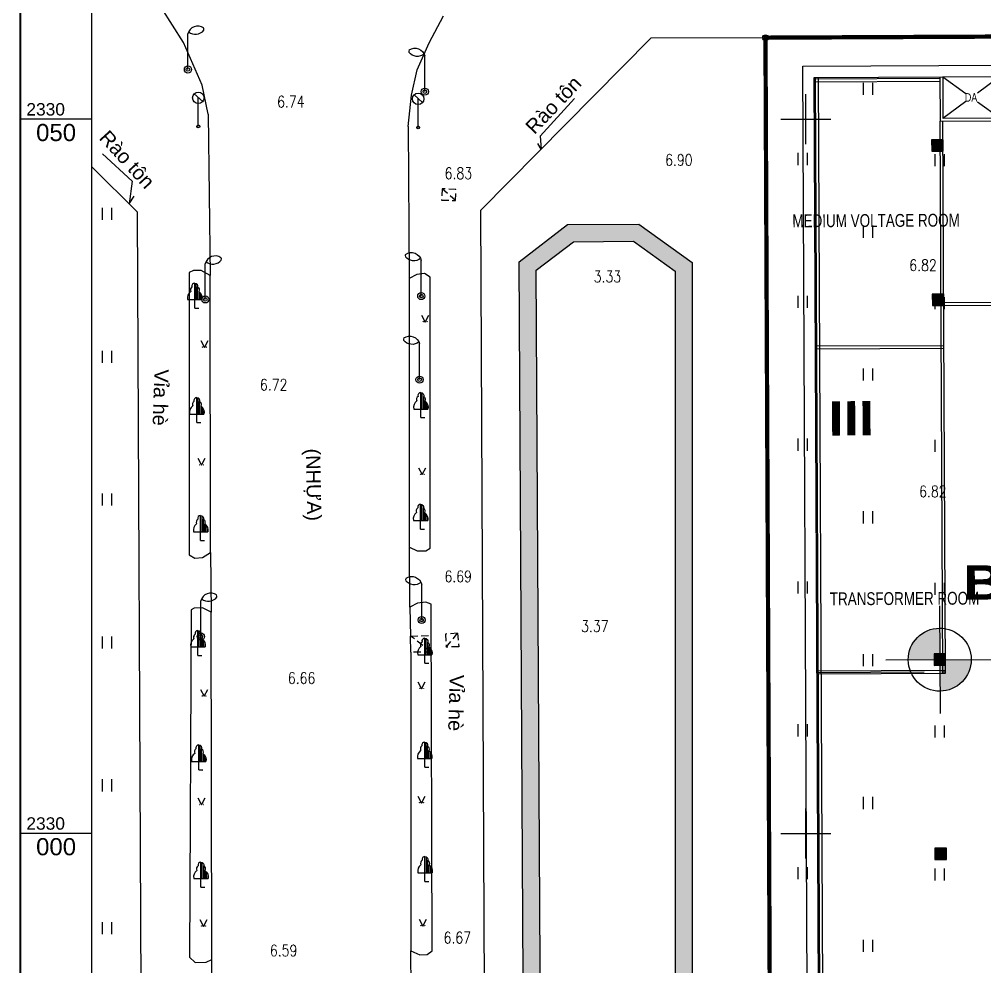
# Model space of a CAD drawing. Extents: x 582395 to 582722, y 2329868 to 2330119.
# Drawn here: x 582394.9 to 582462.5, y 2329990.7 to 2330057 of the extents above; entities that cross this region are included whole.
import ezdxf
from ezdxf.enums import TextEntityAlignment as Align

# ---------------------------------------------------------------- set-up
doc = ezdxf.new("R2010")
doc.units = 0
for name, pattern in [('ACAD_ISO05W100', [33, 24, -3, 0, -3, 0, -3]), ('CENTER2', [1.125, 0.75, -0.125, 0.125, -0.125]), ('DASHED', [3, 2, -1]), ('NETNHA500', [0.75, 0.5, -0.25])]:
    doc.linetypes.add(name, pattern=pattern)
for name, color, linetype in [('A-254', 254, 'Continuous'), ('A-CEN2', 8, 'CENTER2'), ('A-COL', 2, 'Continuous'), ('A-CON', 2, 'Continuous'), ('A-OPEN2', 9, 'DASHED'), ('A-SITE', 2, 'ACAD_ISO05W100'), ('A-TXT1', 3, 'Continuous'), ('A-WALB', 3, 'Continuous'), ('CHUGIAI', 7, 'Continuous'), ('dc1', 4, 'Continuous'), ('K1_n', 7, 'Continuous'), ('K1_T', 7, 'Continuous'), ('KYHIEU', 3, 'Continuous'), ('line moi', 7, 'Continuous'), ('nha', 3, 'Continuous'), ('RG', 11, 'Continuous'), ('stt', 1, 'Continuous'), ('TEXT1', 2, 'Continuous'), ('TEXT2', 1, 'Continuous'), ('새 블$0$_A-DIM', 7, 'Continuous'), ('새 블$0$boring point', 2, 'Continuous')]:
    doc.layers.add(name, color=color, linetype=linetype)
doc.styles.add('CHU', font='', dxfattribs={"height": 1.5})
doc.styles.add('CLD', font='', dxfattribs={"height": 1})
doc.styles.add('DC', font='romans.shx', dxfattribs={"width": 0.8, "height": 0.8})
doc.styles.add('Hrtext', font='', dxfattribs={"width": 0.8})
doc.styles.add('KHUNG', font='', dxfattribs={"height": 1.2})
doc.styles.add('새 블$0$arial black', font='')
doc.styles.get('CHU').set_extended_font_data('.VnArial')
doc.styles.get('CLD').set_extended_font_data('.VnArialH')
doc.styles.get('Hrtext').set_extended_font_data('Dotum')
doc.styles.get('KHUNG').set_extended_font_data('.VnArial')
doc.styles.get('새 블$0$arial black').set_extended_font_data('Arial Black')

# ---------------------------------------------------------------- blocks, each defined once
blk = doc.blocks.new('CAYLR')
at = {"layer": 'KYHIEU'}
for points in [[(0, 1.75, 0.497303), (-0.198201, 1.488681, 0.339551), (-0.284941, 1.163565, 0.289175), (-0.5, 0.602359)], [(0, 1.75, -0.497303), (0.198201, 1.488681, -0.339551), (0.284941, 1.163565, -0.289175), (0.5, 0.602359)]]:
    blk.add_lwpolyline(points, format="xyb", dxfattribs=at)
for points in [[(0, 0), (0, 1.75)], [(0.1, 0.602359), (0.1, 1.724173)], [(0.2, 0.602359), (0.2, 1.487287)], [(0.3, 0.602359), (0.3, 1.151908)], [(0.4, 0.602359), (0.4, 1.04811)], [(0.5, 0.602359), (0.5, 0.822811)], [(-0.5, 0.602359), (0.5, 0.602359)], [(0, 0), (0.280275, -0.001587)]]:
    blk.add_lwpolyline(points, dxfattribs=at)
blk = doc.blocks.new('DEN-T')
at = {"layer": 'KYHIEU'}
for points in [[(-0.048, 2.635, -0.420531), (-1.114, 2.755, -0.572241)], [(-1.097, 2.919, -0.523652), (0, 2.5, -0.549376)]]:
    blk.add_lwpolyline(points, format="xyb", dxfattribs=at)
blk.add_lwpolyline([(0, 0), (0, 2.5)], dxfattribs=at)
for radius in [0.25, 0.125]:
    blk.add_circle((0, 0), radius, dxfattribs=at)
blk.add_arc((-0.949, 2.821), 0.178, 146.5915, 201.91044, dxfattribs=at)
blk = doc.blocks.new('BB')
at = {"layer": 'CHUGIAI'}
for p, q in [((-0.288, 2.278), (0.314, 1.752)), ((0, 0), (0, 2))]:
    blk.add_line(p, q, dxfattribs=at)
for centre, radius in [((0, 2), 0.4), ((0, 0), 0.1)]:
    blk.add_circle(centre, radius, dxfattribs=at)
blk = doc.blocks.new('DEN-P')
at = {"layer": 'KYHIEU'}
for points in [[(1.097, 2.919, 0.523652), (0, 2.5, 0.549376)], [(0.048, 2.635, 0.420531), (1.114, 2.755, 0.572241)]]:
    blk.add_lwpolyline(points, format="xyb", dxfattribs=at)
blk.add_lwpolyline([(0, 0), (0, 2.5)], dxfattribs=at)
for radius in [0.25, 0.125]:
    blk.add_circle((0, 0), radius, dxfattribs=at)
blk.add_arc((0.949, 2.821), 0.178, 338.08956, 33.4085, dxfattribs=at)
blk = doc.blocks.new('DEN-P-flat-10')
at = {"layer": 'KYHIEU'}
for points in [[(1.097, 2.919, 0.523652), (0, 2.5, 0.549376)], [(0.048, 2.635, 0.420531), (1.114, 2.755, 0.572241)]]:
    blk.add_lwpolyline(points, format="xyb", dxfattribs=at)
blk.add_lwpolyline([(0, 0), (0, 2.5)], dxfattribs=at)
for radius in [0.25, 0.125]:
    blk.add_circle((0, 0), radius, dxfattribs=at)
blk.add_arc((0.949, 2.821), 0.178, 338.08956, 33.4085, dxfattribs=at)
blk = doc.blocks.new('DEN-P-flat-11')
at = {"layer": 'KYHIEU'}
for points in [[(1.097, 2.919, 0.523652), (0, 2.5, 0.549376)], [(0.048, 2.635, 0.420531), (1.114, 2.755, 0.572241)]]:
    blk.add_lwpolyline(points, format="xyb", dxfattribs=at)
blk.add_lwpolyline([(0, 0), (0, 2.5)], dxfattribs=at)
for radius in [0.25, 0.125]:
    blk.add_circle((0, 0), radius, dxfattribs=at)
blk.add_arc((0.949, 2.821), 0.178, 338.08956, 33.4085, dxfattribs=at)
blk = doc.blocks.new('DEN-P-flat-14')
at = {"layer": 'KYHIEU'}
for points in [[(1.097, 2.919, 0.523652), (0, 2.5, 0.549376)], [(0.048, 2.635, 0.420531), (1.114, 2.755, 0.572241)]]:
    blk.add_lwpolyline(points, format="xyb", dxfattribs=at)
blk.add_lwpolyline([(0, 0), (0, 2.5)], dxfattribs=at)
for radius in [0.25, 0.125]:
    blk.add_circle((0, 0), radius, dxfattribs=at)
blk.add_arc((0.949, 2.821), 0.178, 338.08956, 33.4085, dxfattribs=at)
blk = doc.blocks.new('BB-flat-6')
at = {"layer": 'CHUGIAI'}
for p, q in [((-0.288, 2.278), (0.314, 1.752)), ((0, 0), (0, 2))]:
    blk.add_line(p, q, dxfattribs=at)
for centre, radius in [((0, 2), 0.4), ((0, 0), 0.1)]:
    blk.add_circle(centre, radius, dxfattribs=at)
blk = doc.blocks.new('BB-flat-7')
at = {"layer": 'CHUGIAI'}
for p, q in [((-0.288, 2.278), (0.314, 1.752)), ((0, 0), (0, 2))]:
    blk.add_line(p, q, dxfattribs=at)
for centre, radius in [((0, 2), 0.4), ((0, 0), 0.1)]:
    blk.add_circle(centre, radius, dxfattribs=at)
blk = doc.blocks.new('DEN-T-flat-12')
at = {"layer": 'KYHIEU'}
for points in [[(-0.048, 2.635, -0.420531), (-1.114, 2.755, -0.572241)], [(-1.097, 2.919, -0.523652), (0, 2.5, -0.549376)]]:
    blk.add_lwpolyline(points, format="xyb", dxfattribs=at)
blk.add_lwpolyline([(0, 0), (0, 2.5)], dxfattribs=at)
for radius in [0.25, 0.125]:
    blk.add_circle((0, 0), radius, dxfattribs=at)
blk.add_arc((-0.949, 2.821), 0.178, 146.5915, 201.91044, dxfattribs=at)
blk = doc.blocks.new('DEN-T-flat-13')
at = {"layer": 'KYHIEU'}
for points in [[(-0.048, 2.635, -0.420531), (-1.114, 2.755, -0.572241)], [(-1.097, 2.919, -0.523652), (0, 2.5, -0.549376)]]:
    blk.add_lwpolyline(points, format="xyb", dxfattribs=at)
blk.add_lwpolyline([(0, 0), (0, 2.5)], dxfattribs=at)
for radius in [0.25, 0.125]:
    blk.add_circle((0, 0), radius, dxfattribs=at)
blk.add_arc((-0.949, 2.821), 0.178, 146.5915, 201.91044, dxfattribs=at)
blk = doc.blocks.new('DEN-T-flat-14')
at = {"layer": 'KYHIEU'}
for points in [[(-0.048, 2.635, -0.420531), (-1.114, 2.755, -0.572241)], [(-1.097, 2.919, -0.523652), (0, 2.5, -0.549376)]]:
    blk.add_lwpolyline(points, format="xyb", dxfattribs=at)
blk.add_lwpolyline([(0, 0), (0, 2.5)], dxfattribs=at)
for radius in [0.25, 0.125]:
    blk.add_circle((0, 0), radius, dxfattribs=at)
blk.add_arc((-0.949, 2.821), 0.178, 146.5915, 201.91044, dxfattribs=at)
blk = doc.blocks.new('DEN-T-flat-24')
at = {"layer": 'KYHIEU'}
for points in [[(-0.048, 2.635, -0.420531), (-1.114, 2.755, -0.572241)], [(-1.097, 2.919, -0.523652), (0, 2.5, -0.549376)]]:
    blk.add_lwpolyline(points, format="xyb", dxfattribs=at)
blk.add_lwpolyline([(0, 0), (0, 2.5)], dxfattribs=at)
for radius in [0.25, 0.125]:
    blk.add_circle((0, 0), radius, dxfattribs=at)
blk.add_arc((-0.949, 2.821), 0.178, 146.5915, 201.91044, dxfattribs=at)
blk = doc.blocks.new('CAYLR-flat-166')
at = {"layer": 'KYHIEU'}
for points in [[(0, 1.75, 0.497303), (-0.198, 1.489, 0.339551), (-0.285, 1.164, 0.289175), (-0.5, 0.602)], [(0, 1.75, -0.497303), (0.198, 1.489, -0.339551), (0.285, 1.164, -0.289175), (0.5, 0.602)]]:
    blk.add_lwpolyline(points, format="xyb", dxfattribs=at)
for points in [[(0, 0), (0, 1.75)], [(0.1, 0.602), (0.1, 1.724)], [(0.2, 0.602), (0.2, 1.487)], [(0.3, 0.602), (0.3, 1.152)], [(0.4, 0.602), (0.4, 1.048)], [(0.5, 0.602), (0.5, 0.823)], [(-0.5, 0.602), (0.5, 0.602)], [(0, 0), (0.28, -0.002)]]:
    blk.add_lwpolyline(points, dxfattribs=at)
blk = doc.blocks.new('CAYLR-flat-167')
at = {"layer": 'KYHIEU'}
for points in [[(0, 1.75, 0.497303), (-0.198, 1.489, 0.339551), (-0.285, 1.164, 0.289175), (-0.5, 0.602)], [(0, 1.75, -0.497303), (0.198, 1.489, -0.339551), (0.285, 1.164, -0.289175), (0.5, 0.602)]]:
    blk.add_lwpolyline(points, format="xyb", dxfattribs=at)
for points in [[(0, 0), (0, 1.75)], [(0.1, 0.602), (0.1, 1.724)], [(0.2, 0.602), (0.2, 1.487)], [(0.3, 0.602), (0.3, 1.152)], [(0.4, 0.602), (0.4, 1.048)], [(0.5, 0.602), (0.5, 0.823)], [(-0.5, 0.602), (0.5, 0.602)], [(0, 0), (0.28, -0.002)]]:
    blk.add_lwpolyline(points, dxfattribs=at)
blk = doc.blocks.new('CAYLR-flat-168')
at = {"layer": 'KYHIEU'}
for points in [[(0, 1.75, 0.497303), (-0.198, 1.489, 0.339551), (-0.285, 1.164, 0.289175), (-0.5, 0.602)], [(0, 1.75, -0.497303), (0.198, 1.489, -0.339551), (0.285, 1.164, -0.289175), (0.5, 0.602)]]:
    blk.add_lwpolyline(points, format="xyb", dxfattribs=at)
for points in [[(0, 0), (0, 1.75)], [(0.1, 0.602), (0.1, 1.724)], [(0.2, 0.602), (0.2, 1.487)], [(0.3, 0.602), (0.3, 1.152)], [(0.4, 0.602), (0.4, 1.048)], [(0.5, 0.602), (0.5, 0.823)], [(-0.5, 0.602), (0.5, 0.602)], [(0, 0), (0.28, -0.002)]]:
    blk.add_lwpolyline(points, dxfattribs=at)
blk = doc.blocks.new('CAYLR-flat-169')
at = {"layer": 'KYHIEU'}
for points in [[(0, 1.75, 0.497303), (-0.198, 1.489, 0.339551), (-0.285, 1.164, 0.289175), (-0.5, 0.602)], [(0, 1.75, -0.497303), (0.198, 1.489, -0.339551), (0.285, 1.164, -0.289175), (0.5, 0.602)]]:
    blk.add_lwpolyline(points, format="xyb", dxfattribs=at)
for points in [[(0, 0), (0, 1.75)], [(0.1, 0.602), (0.1, 1.724)], [(0.2, 0.602), (0.2, 1.487)], [(0.3, 0.602), (0.3, 1.152)], [(0.4, 0.602), (0.4, 1.048)], [(0.5, 0.602), (0.5, 0.823)], [(-0.5, 0.602), (0.5, 0.602)], [(0, 0), (0.28, -0.002)]]:
    blk.add_lwpolyline(points, dxfattribs=at)
blk = doc.blocks.new('CAYLR-flat-170')
at = {"layer": 'KYHIEU'}
for points in [[(0, 1.75, 0.497303), (-0.198, 1.489, 0.339551), (-0.285, 1.164, 0.289175), (-0.5, 0.602)], [(0, 1.75, -0.497303), (0.198, 1.489, -0.339551), (0.285, 1.164, -0.289175), (0.5, 0.602)]]:
    blk.add_lwpolyline(points, format="xyb", dxfattribs=at)
for points in [[(0, 0), (0, 1.75)], [(0.1, 0.602), (0.1, 1.724)], [(0.2, 0.602), (0.2, 1.487)], [(0.3, 0.602), (0.3, 1.152)], [(0.4, 0.602), (0.4, 1.048)], [(0.5, 0.602), (0.5, 0.823)], [(-0.5, 0.602), (0.5, 0.602)], [(0, 0), (0.28, -0.002)]]:
    blk.add_lwpolyline(points, dxfattribs=at)
blk = doc.blocks.new('CAYLR-flat-171')
at = {"layer": 'KYHIEU'}
for points in [[(0, 1.75, 0.497303), (-0.198, 1.489, 0.339551), (-0.285, 1.164, 0.289175), (-0.5, 0.602)], [(0, 1.75, -0.497303), (0.198, 1.489, -0.339551), (0.285, 1.164, -0.289175), (0.5, 0.602)]]:
    blk.add_lwpolyline(points, format="xyb", dxfattribs=at)
for points in [[(0, 0), (0, 1.75)], [(0.1, 0.602), (0.1, 1.724)], [(0.2, 0.602), (0.2, 1.487)], [(0.3, 0.602), (0.3, 1.152)], [(0.4, 0.602), (0.4, 1.048)], [(0.5, 0.602), (0.5, 0.823)], [(-0.5, 0.602), (0.5, 0.602)], [(0, 0), (0.28, -0.002)]]:
    blk.add_lwpolyline(points, dxfattribs=at)
blk = doc.blocks.new('CAYLR-flat-172')
at = {"layer": 'KYHIEU'}
for points in [[(0, 1.75, 0.497303), (-0.198, 1.489, 0.339551), (-0.285, 1.164, 0.289175), (-0.5, 0.602)], [(0, 1.75, -0.497303), (0.198, 1.489, -0.339551), (0.285, 1.164, -0.289175), (0.5, 0.602)]]:
    blk.add_lwpolyline(points, format="xyb", dxfattribs=at)
for points in [[(0, 0), (0, 1.75)], [(0.1, 0.602), (0.1, 1.724)], [(0.2, 0.602), (0.2, 1.487)], [(0.3, 0.602), (0.3, 1.152)], [(0.4, 0.602), (0.4, 1.048)], [(0.5, 0.602), (0.5, 0.823)], [(-0.5, 0.602), (0.5, 0.602)], [(0, 0), (0.28, -0.002)]]:
    blk.add_lwpolyline(points, dxfattribs=at)
blk = doc.blocks.new('CAYLR-flat-173')
at = {"layer": 'KYHIEU'}
for points in [[(0, 1.75, 0.497303), (-0.198, 1.489, 0.339551), (-0.285, 1.164, 0.289175), (-0.5, 0.602)], [(0, 1.75, -0.497303), (0.198, 1.489, -0.339551), (0.285, 1.164, -0.289175), (0.5, 0.602)]]:
    blk.add_lwpolyline(points, format="xyb", dxfattribs=at)
for points in [[(0, 0), (0, 1.75)], [(0.1, 0.602), (0.1, 1.724)], [(0.2, 0.602), (0.2, 1.487)], [(0.3, 0.602), (0.3, 1.152)], [(0.4, 0.602), (0.4, 1.048)], [(0.5, 0.602), (0.5, 0.823)], [(-0.5, 0.602), (0.5, 0.602)], [(0, 0), (0.28, -0.002)]]:
    blk.add_lwpolyline(points, dxfattribs=at)
blk = doc.blocks.new('CAYLR-flat-174')
at = {"layer": 'KYHIEU'}
for points in [[(0, 1.75, 0.497303), (-0.198, 1.489, 0.339551), (-0.285, 1.164, 0.289175), (-0.5, 0.602)], [(0, 1.75, -0.497303), (0.198, 1.489, -0.339551), (0.285, 1.164, -0.289175), (0.5, 0.602)]]:
    blk.add_lwpolyline(points, format="xyb", dxfattribs=at)
for points in [[(0, 0), (0, 1.75)], [(0.1, 0.602), (0.1, 1.724)], [(0.2, 0.602), (0.2, 1.487)], [(0.3, 0.602), (0.3, 1.152)], [(0.4, 0.602), (0.4, 1.048)], [(0.5, 0.602), (0.5, 0.823)], [(-0.5, 0.602), (0.5, 0.602)], [(0, 0), (0.28, -0.002)]]:
    blk.add_lwpolyline(points, dxfattribs=at)
blk = doc.blocks.new('CAYLR-flat-175')
at = {"layer": 'KYHIEU'}
for points in [[(0, 1.75, 0.497303), (-0.198, 1.489, 0.339551), (-0.285, 1.164, 0.289175), (-0.5, 0.602)], [(0, 1.75, -0.497303), (0.198, 1.489, -0.339551), (0.285, 1.164, -0.289175), (0.5, 0.602)]]:
    blk.add_lwpolyline(points, format="xyb", dxfattribs=at)
for points in [[(0, 0), (0, 1.75)], [(0.1, 0.602), (0.1, 1.724)], [(0.2, 0.602), (0.2, 1.487)], [(0.3, 0.602), (0.3, 1.152)], [(0.4, 0.602), (0.4, 1.048)], [(0.5, 0.602), (0.5, 0.823)], [(-0.5, 0.602), (0.5, 0.602)], [(0, 0), (0.28, -0.002)]]:
    blk.add_lwpolyline(points, dxfattribs=at)
blk = doc.blocks.new('CAYLR-flat-176')
at = {"layer": 'KYHIEU'}
for points in [[(0, 1.75, 0.497303), (-0.198, 1.489, 0.339551), (-0.285, 1.164, 0.289175), (-0.5, 0.602)], [(0, 1.75, -0.497303), (0.198, 1.489, -0.339551), (0.285, 1.164, -0.289175), (0.5, 0.602)]]:
    blk.add_lwpolyline(points, format="xyb", dxfattribs=at)
for points in [[(0, 0), (0, 1.75)], [(0.1, 0.602), (0.1, 1.724)], [(0.2, 0.602), (0.2, 1.487)], [(0.3, 0.602), (0.3, 1.152)], [(0.4, 0.602), (0.4, 1.048)], [(0.5, 0.602), (0.5, 0.823)], [(-0.5, 0.602), (0.5, 0.602)], [(0, 0), (0.28, -0.002)]]:
    blk.add_lwpolyline(points, dxfattribs=at)
blk = doc.blocks.new('A$C83a4473d')
at = {"layer": 'A-254'}
h = blk.add_hatch(color=256, dxfattribs=at)
h.dxf.hatch_style = 1
h.paths.add_polyline_path([(400, 400), (-400, 400), (-400, -400), (400, -400)])
at = {"layer": 'A-COL'}
blk.add_lwpolyline([(-400, -400), (400, -400), (400, 400), (-400, 400)], close=True, dxfattribs=at)
at = {"layer": 'Defpoints', "const_width": 0.373}
blk.add_lwpolyline([(400, 400), (-400, -400)], dxfattribs=at)
at = {"layer": 'Defpoints', "style": 'Hrtext', "width": 0.8}
for s, p in [('800x800', (-400, 22)), ('C17', (-400, -400)), ('전층', (-400, -200))]:
    blk.add_text(s, height=150, dxfattribs=at).set_placement(p)
blk = doc.blocks.new('A$Cb42f4481')
at = {"layer": 'A-254'}
h = blk.add_hatch(color=256, dxfattribs=at)
h.dxf.hatch_style = 1
h.paths.add_polyline_path([(400, 400), (-400, 400), (-400, -400), (400, -400)])
at = {"layer": 'A-COL'}
blk.add_lwpolyline([(-400, -400), (400, -400), (400, 400), (-400, 400)], close=True, dxfattribs=at)
at = {"layer": 'Defpoints', "const_width": 0.373}
blk.add_lwpolyline([(400, 400), (-400, -400)], dxfattribs=at)
at = {"layer": 'Defpoints', "style": 'Hrtext', "width": 0.8}
for s, p in [('800x800', (-400, 22)), ('C16', (-400, -400)), ('전층', (-400, -200))]:
    blk.add_text(s, height=150, dxfattribs=at).set_placement(p)
blk = doc.blocks.new('A$C4eba979e')
at = {"layer": 'A-254'}
h = blk.add_hatch(color=256, dxfattribs=at)
h.dxf.hatch_style = 1
h.paths.add_polyline_path([(400, 400), (-400, 400), (-400, -400), (400, -400)])
at = {"layer": 'A-COL'}
blk.add_lwpolyline([(-400, -400), (400, -400), (400, 400), (-400, 400)], close=True, dxfattribs=at)
at = {"layer": 'Defpoints', "const_width": 0.373}
blk.add_lwpolyline([(400, 400), (-400, -400)], dxfattribs=at)
at = {"layer": 'Defpoints', "style": 'Hrtext', "width": 0.8}
for s, p in [('800x800', (-400, 22)), ('C11', (-400, -400)), ('전층', (-400, -200))]:
    blk.add_text(s, height=150, dxfattribs=at).set_placement(p)
blk = doc.blocks.new('새 블$0$A$C76023817')
at = {"layer": '새 블$0$boring point'}
h = blk.add_hatch(color=3, dxfattribs=at)
edge = h.paths.add_edge_path()
edge.add_line((0, 0), (0, 1378))
edge.add_ellipse((0, 0), major_axis=(-120, 1373), ratio=1, start_angle=-5.0166, end_angle=84.9834)
edge.add_line((-1378, 0), (0, 0))
h = blk.add_hatch(color=3, dxfattribs=at)
edge = h.paths.add_edge_path()
edge.add_line((0, 0), (0, -1378))
edge.add_ellipse((0, 0), major_axis=(-120, 1373), ratio=1, start_angle=174.9834, end_angle=264.9834)
edge.add_line((1378, 0), (0, 0))
at = {"layer": '새 블$0$boring point', "color": 3}
for p, q in [((0, 2362), (0, -2362)), ((-2362, 0), (2362, 0))]:
    blk.add_line(p, q, dxfattribs=at)
blk.add_ellipse((0, 0), major_axis=(-2, 1378), ratio=1, start_param=4.710742435276957, end_param=10.99392774245654, dxfattribs=at)

msp = doc.modelspace()

# ---------------------------------------------------------------- hatches: boundary and pattern name
at = {"layer": 'KYHIEU'}
h = msp.add_hatch(dxfattribs=at)
h.set_pattern_fill('HONEY', color=256, scale=0.15)
h.paths.add_polyline_path([(582438.3, 2330042.66), (582433.31, 2330042.62), (582429.92, 2330040.02), (582430.352, 2329963.88), (582431.552, 2329963.937), (582431.123, 2330039.431), (582433.721, 2330041.423), (582437.918, 2330041.457), (582440.84, 2330039.355), (582440.84, 2329964.38), (582442.04, 2329964.437), (582442.04, 2330039.97)])
h = msp.add_hatch(color=3, dxfattribs=at)
h.paths.add_polyline_path([(582423.49, 2330035.832, 1), (582423.468, 2330035.832, 1)])
h.paths.add_polyline_path([(582423.231, 2330035.832, 1), (582423.209, 2330035.832, 1)])
h = msp.add_hatch(color=3, dxfattribs=at)
h.paths.add_polyline_path([(582408.023, 2330034.044, 1), (582408.001, 2330034.044, 1)])
h.paths.add_polyline_path([(582407.765, 2330034.044, 1), (582407.743, 2330034.044, 1)])
h = msp.add_hatch(color=3, dxfattribs=at)
h.paths.add_polyline_path([(582407.827, 2330025.804, 1), (582407.805, 2330025.804, 1)])
h.paths.add_polyline_path([(582407.568, 2330025.804, 1), (582407.546, 2330025.804, 1)])
h = msp.add_hatch(color=3, dxfattribs=at)
h.paths.add_polyline_path([(582423.275, 2330025.15, 1), (582423.253, 2330025.15, 1)])
h.paths.add_polyline_path([(582423.017, 2330025.15, 1), (582422.995, 2330025.15, 1)])
h = msp.add_hatch(color=3, dxfattribs=at)
h.paths.add_polyline_path([(582423.237, 2330010.157, 1), (582423.215, 2330010.157, 1)])
h.paths.add_polyline_path([(582422.978, 2330010.157, 1), (582422.956, 2330010.157, 1)])
h = msp.add_hatch(color=3, dxfattribs=at)
h.paths.add_polyline_path([(582408.002, 2330009.631, 1), (582407.98, 2330009.631, 1)])
h.paths.add_polyline_path([(582407.743, 2330009.631, 1), (582407.721, 2330009.631, 1)])
h = msp.add_hatch(color=3, dxfattribs=at)
h.paths.add_polyline_path([(582407.826, 2330002.025, 1), (582407.804, 2330002.025, 1)])
h.paths.add_polyline_path([(582407.567, 2330002.025, 1), (582407.545, 2330002.025, 1)])
h = msp.add_hatch(color=3, dxfattribs=at)
h.paths.add_polyline_path([(582423.229, 2330002.155, 1), (582423.207, 2330002.155, 1)])
h.paths.add_polyline_path([(582422.97, 2330002.155, 1), (582422.948, 2330002.155, 1)])
h = msp.add_hatch(color=3, dxfattribs=at)
h.paths.add_polyline_path([(582407.956, 2329993.519, 1), (582407.934, 2329993.519, 1)])
h.paths.add_polyline_path([(582407.697, 2329993.519, 1), (582407.675, 2329993.519, 1)])
h = msp.add_hatch(color=3, dxfattribs=at)
h.paths.add_polyline_path([(582423.327, 2329993.547, 1), (582423.305, 2329993.547, 1)])
h.paths.add_polyline_path([(582423.068, 2329993.547, 1), (582423.046, 2329993.547, 1)])

# ---------------------------------------------------------------- linework, layer by layer
for p, q in [((582433.81, 2330051.456), (582431.404, 2330048.814)), ((582431.404, 2330048.814), (582431.471, 2330047.914)), ((582431.471, 2330047.914), (582431.224, 2330048.307)), ((582400.753, 2330047.573), (582402.834, 2330045.658)), ((582402.834, 2330045.658), (582402.628, 2330044.077)), ((582402.628, 2330044.077), (582402.97, 2330044.604))]:
    msp.add_line(p, q)
msp.add_lwpolyline([(582395, 2329884.348), (582721.456, 2329884.348), (582721.456, 2330118.528), (582395, 2330118.528)], close=True)
at = {"layer": 'A-CEN2', "color": 8, "ltscale": 10}
msp.add_line((582450.777, 2330011.276), (582459.777, 2330011.318), dxfattribs=at)
at = {"layer": 'A-CON', "color": 8, "ltscale": 10}
for p, q in [((582449.779, 2330053.722), (582639.202, 2330054.603)), ((582450.217, 2329959.523), (582449.779, 2330053.722)), ((582450.583, 2330052.926), (582638.874, 2330053.802)), ((582451.014, 2329960.327), (582450.583, 2330052.926))]:
    msp.add_line(p, q, dxfattribs=at)
for points in [[(582459.383, 2330052.967), (582459.397, 2330049.867), (582475.897, 2330049.944)], [(582459.583, 2330052.968), (582459.596, 2330050.068), (582475.896, 2330050.144)]]:
    msp.add_lwpolyline(points, dxfattribs=at)
at = {"layer": 'A-OPEN2', "color": 8}
for p, q in [((582459.583, 2330052.968), (582463.571, 2330050.086)), ((582459.596, 2330050.068), (582463.558, 2330052.986))]:
    msp.add_line(p, q, dxfattribs=at)
at = {"layer": 'A-SITE', "const_width": 0.3}
msp.add_lwpolyline([(582670.15, 2330026.75), (582640.01, 2330056.61), (582447.17, 2330055.71), (582447.61, 2329957.39), (582670.47, 2329958.45)], close=True, dxfattribs=at)
at = {"layer": 'A-WALB', "color": 8, "ltscale": 10}
for p, q in [((582450.583, 2330052.826), (582459.383, 2330052.867)), ((582451.072, 2329969.227), (582450.683, 2330052.926)), ((582451.272, 2329969.228), (582450.883, 2330052.927)), ((582450.584, 2330052.626), (582459.384, 2330052.667)), ((582459.577, 2330011.217), (582459.397, 2330049.867)), ((582459.777, 2330011.218), (582459.597, 2330049.868)), ((582459.656, 2330037.168), (582475.956, 2330037.244)), ((582459.657, 2330036.968), (582475.957, 2330037.044)), ((582450.67, 2330034.126), (582459.67, 2330034.168)), ((582450.671, 2330033.926), (582459.671, 2330033.968)), ((582450.776, 2330011.376), (582459.776, 2330011.418)), ((582450.777, 2330011.176), (582459.777, 2330011.218))]:
    msp.add_line(p, q, dxfattribs=at)
at = {"layer": 'K1_n'}
for p, q in [((582400, 2330050), (582395, 2330050)), ((582400, 2330000), (582395, 2330000))]:
    msp.add_line(p, q, dxfattribs=at)
at = {"layer": 'K1_n', "const_width": 0.15}
msp.add_lwpolyline([(582395, 2329884.348), (582395, 2330118.528)], dxfattribs=at)
at = {"layer": 'K1_T'}
for p, q in [((582450, 2330048.25), (582450, 2330051.75)), ((582448.25, 2330050), (582451.75, 2330050)), ((582450, 2329998.25), (582450, 2330001.75)), ((582448.25, 2330000), (582451.75, 2330000))]:
    msp.add_line(p, q, dxfattribs=at)
msp.add_lwpolyline([(582400, 2329884.348), (582400, 2330118.528)], dxfattribs=at)
msp.add_lwpolyline([(582400, 2329884.348), (582400, 2330118.528)], dxfattribs=at)
at = {"layer": 'KYHIEU'}
for p, q in [((582454.022, 2330052.553), (582454.022, 2330051.708)), ((582454.672, 2330052.553), (582454.672, 2330051.708)), ((582449.447, 2330047.638), (582449.447, 2330046.793)), ((582450.097, 2330047.638), (582450.097, 2330046.793)), ((582459.022, 2330047.553), (582459.022, 2330046.708)), ((582459.672, 2330047.553), (582459.672, 2330046.708)), ((582400.732, 2330043.791), (582400.732, 2330042.946)), ((582401.382, 2330043.791), (582401.382, 2330042.946)), ((582454.022, 2330042.553), (582454.022, 2330041.708)), ((582454.672, 2330042.553), (582454.672, 2330041.708)), ((582449.447, 2330037.638), (582449.447, 2330036.793)), ((582450.097, 2330037.638), (582450.097, 2330036.793)), ((582459.022, 2330037.553), (582459.022, 2330036.708)), ((582459.672, 2330037.553), (582459.672, 2330036.708)), ((582400.732, 2330033.791), (582400.732, 2330032.946)), ((582401.382, 2330033.791), (582401.382, 2330032.946)), ((582454.022, 2330032.553), (582454.022, 2330031.708)), ((582454.672, 2330032.553), (582454.672, 2330031.708)), ((582449.447, 2330027.638), (582449.447, 2330026.793)), ((582450.097, 2330027.638), (582450.097, 2330026.793)), ((582459.022, 2330027.553), (582459.022, 2330026.708)), ((582459.672, 2330027.553), (582459.672, 2330026.708)), ((582400.732, 2330023.791), (582400.732, 2330022.946)), ((582401.382, 2330023.791), (582401.382, 2330022.946)), ((582454.022, 2330022.553), (582454.022, 2330021.708)), ((582454.672, 2330022.553), (582454.672, 2330021.708)), ((582449.447, 2330017.638), (582449.447, 2330016.793)), ((582450.097, 2330017.638), (582450.097, 2330016.793)), ((582459.022, 2330017.553), (582459.022, 2330016.708)), ((582459.672, 2330017.553), (582459.672, 2330016.708)), ((582400.732, 2330013.791), (582400.732, 2330012.946)), ((582401.382, 2330013.791), (582401.382, 2330012.946)), ((582454.022, 2330012.553), (582454.022, 2330011.708)), ((582454.672, 2330012.553), (582454.672, 2330011.708)), ((582449.447, 2330007.638), (582449.447, 2330006.793)), ((582450.097, 2330007.638), (582450.097, 2330006.793)), ((582459.022, 2330007.553), (582459.022, 2330006.708)), ((582459.672, 2330007.553), (582459.672, 2330006.708)), ((582400.732, 2330003.791), (582400.732, 2330002.946)), ((582401.382, 2330003.791), (582401.382, 2330002.946)), ((582454.022, 2330002.553), (582454.022, 2330001.708)), ((582454.672, 2330002.553), (582454.672, 2330001.708)), ((582449.447, 2329997.638), (582449.447, 2329996.793)), ((582450.097, 2329997.638), (582450.097, 2329996.793)), ((582459.022, 2329997.553), (582459.022, 2329996.708)), ((582459.672, 2329997.553), (582459.672, 2329996.708)), ((582400.732, 2329993.791), (582400.732, 2329992.946)), ((582401.382, 2329993.791), (582401.382, 2329992.946)), ((582454.022, 2329992.553), (582454.022, 2329991.708)), ((582454.672, 2329992.553), (582454.672, 2329991.708))]:
    msp.add_line(p, q, dxfattribs=at)
at = {"layer": 'KYHIEU', "color": 3}
for p, q in [((582423.092, 2330036.287), (582423.35, 2330035.801)), ((582423.35, 2330035.801), (582423.607, 2330036.287)), ((582407.625, 2330034.5), (582407.883, 2330034.014)), ((582407.883, 2330034.014), (582408.14, 2330034.5)), ((582407.429, 2330026.26), (582407.687, 2330025.774)), ((582407.687, 2330025.774), (582407.944, 2330026.26)), ((582422.877, 2330025.606), (582423.135, 2330025.12)), ((582423.135, 2330025.12), (582423.393, 2330025.606)), ((582422.839, 2330010.613), (582423.097, 2330010.127)), ((582423.097, 2330010.127), (582423.354, 2330010.613)), ((582407.604, 2330010.087), (582407.862, 2330009.601)), ((582407.862, 2330009.601), (582408.119, 2330010.087)), ((582407.428, 2330002.481), (582407.686, 2330001.995)), ((582407.686, 2330001.995), (582407.943, 2330002.481)), ((582422.831, 2330002.61), (582423.088, 2330002.125)), ((582423.088, 2330002.125), (582423.346, 2330002.61)), ((582407.558, 2329993.975), (582407.815, 2329993.489)), ((582407.815, 2329993.489), (582408.073, 2329993.975)), ((582422.929, 2329994.003), (582423.186, 2329993.517)), ((582423.186, 2329993.517), (582423.444, 2329994.003))]:
    msp.add_line(p, q, dxfattribs=at)
for centre in [(582423.22, 2330035.832), (582423.479, 2330035.832), (582407.754, 2330034.044), (582408.012, 2330034.044), (582407.557, 2330025.804), (582407.816, 2330025.804), (582423.006, 2330025.15), (582423.264, 2330025.15), (582422.967, 2330010.157), (582423.226, 2330010.157), (582407.732, 2330009.631), (582407.991, 2330009.631), (582407.556, 2330002.025), (582407.815, 2330002.025), (582422.959, 2330002.155), (582423.218, 2330002.155), (582407.686, 2329993.519), (582407.945, 2329993.519), (582423.057, 2329993.547), (582423.316, 2329993.547)]:
    msp.add_circle(centre, 0.011, dxfattribs=at)
at = {"layer": 'line moi'}
for p, q in [((582406.41, 2330055.38), (582404.88, 2330057.81)), ((582423.63, 2330055.35), (582424.63, 2330057.23)), ((582439.15, 2330055.67), (582427.21, 2330043.61)), ((582447.17, 2330055.71), (582439.15, 2330055.67)), ((582407.74, 2330052.39), (582406.41, 2330055.38)), ((582422.79, 2330053.45), (582423.63, 2330055.35)), ((582422.38, 2330051.68), (582422.79, 2330053.45)), ((582408.16, 2330050.36), (582407.74, 2330052.39)), ((582422.15, 2330049.48), (582422.38, 2330051.68)), ((582408.16, 2330050.36), (582408.29, 2330039.07)), ((582422.15, 2330049.48), (582422.23, 2330038.86)), ((582403.21, 2330043.5), (582400, 2330046.678)), ((582403.5, 2329982.19), (582403.21, 2330043.5)), ((582427.21, 2330043.61), (582427.915, 2329893.719)), ((582407.13, 2330039.4), (582406.81, 2330039.26)), ((582406.81, 2330039.26), (582406.81, 2330019.5)), ((582407.67, 2330039.41), (582407.13, 2330039.4)), ((582408.29, 2330039.07), (582407.67, 2330039.41)), ((582423.3, 2330039.21), (582422.77, 2330039.12)), ((582423.69, 2330038.95), (582423.3, 2330039.21)), ((582408.31, 2330019.66), (582408.29, 2330039.07)), ((582422.77, 2330039.12), (582422.23, 2330038.86)), ((582422.23, 2330038.86), (582422.23, 2330020.03)), ((582423.69, 2330019.98), (582423.69, 2330038.95)), ((582407.75, 2330019.31), (582408.31, 2330019.66)), ((582408.31, 2330019.66), (582408.37, 2330015.5)), ((582422.28, 2330015.85), (582422.24, 2330020.03)), ((582422.24, 2330020.03), (582422.78, 2330019.78)), ((582422.78, 2330019.78), (582423.4, 2330019.78)), ((582423.4, 2330019.78), (582423.69, 2330019.98)), ((582406.81, 2330019.5), (582407.21, 2330019.26)), ((582407.21, 2330019.26), (582407.75, 2330019.31)), ((582406.96, 2330015.65), (582406.84, 2329991.34)), ((582407.16, 2330015.76), (582406.96, 2330015.65)), ((582407.75, 2330015.8), (582407.16, 2330015.76)), ((582408.37, 2330015.5), (582407.75, 2330015.8)), ((582422.81, 2330016.12), (582422.28, 2330015.85)), ((582422.28, 2330015.85), (582422.32, 2330013.82)), ((582423.39, 2330016.18), (582422.81, 2330016.12)), ((582423.77, 2330016.04), (582423.39, 2330016.18)), ((582423.84, 2329991.77), (582423.77, 2330016.04)), ((582408.4, 2329991.18), (582408.37, 2330015.5)), ((582422.334, 2330012.7), (582422.32, 2330013.82)), ((582422.334, 2330012.7), (582422.34, 2329991.79)), ((582406.84, 2329991.34), (582407.24, 2329990.97)), ((582422.48, 2329977.92), (582422.34, 2329991.79)), ((582422.34, 2329991.79), (582422.96, 2329991.5)), ((582422.96, 2329991.5), (582423.48, 2329991.53)), ((582423.48, 2329991.53), (582423.84, 2329991.77)), ((582407.24, 2329990.97), (582408, 2329990.99)), ((582408, 2329990.99), (582408.4, 2329991.18)), ((582408.52, 2329982.85), (582408.4, 2329991.18))]:
    msp.add_line(p, q, dxfattribs=at)
at = {"layer": 'line moi', "color": 2}
for points in [[(582430.75, 2329893.728), (582429.92, 2330040.02), (582433.31, 2330042.62), (582438.3, 2330042.66), (582442.04, 2330039.97), (582442.04, 2329893.766)], [(582431.95, 2329893.735), (582431.123, 2330039.431), (582433.721, 2330041.423), (582437.918, 2330041.457), (582440.84, 2330039.355), (582440.84, 2329893.766)]]:
    msp.add_lwpolyline(points, dxfattribs=at)
at = {"layer": 'nha', "linetype": 'NETNHA500'}
for p, q in [((582424.54, 2330045.13), (582424.489, 2330044.342)), ((582425.49, 2330045.09), (582424.54, 2330045.13)), ((582425.46, 2330044.31), (582424.54, 2330045.13)), ((582425.46, 2330044.31), (582425.49, 2330045.09)), ((582424.489, 2330044.342), (582425.46, 2330044.31)), ((582422.32, 2330013.82), (582423.76, 2330013.86)), ((582423.78, 2330012.7), (582422.32, 2330013.82)), ((582425.61, 2330014.02), (582424.77, 2330013.96)), ((582424.77, 2330013.96), (582424.822, 2330013.049)), ((582424.822, 2330013.049), (582425.61, 2330014.02)), ((582425.61, 2330014.02), (582425.69, 2330013.058)), ((582425.69, 2330013.058), (582424.822, 2330013.049)), ((582423.78, 2330012.7), (582422.334, 2330012.7))]:
    msp.add_line(p, q, dxfattribs=at)
at = {"layer": 'RG'}
for p in [(582640.01, 2330056.61), (582447.61, 2329957.39)]:
    msp.add_line(p, (582447.17, 2330055.71), dxfattribs=at)
at = {"layer": 'RG', "color": 11}
msp.add_lwpolyline([(582670.15, 2330026.75), (582640.01, 2330056.61), (582447.17, 2330055.71), (582447.61, 2329957.39), (582670.47, 2329958.45)], close=True, dxfattribs=at)
at = {"layer": 'stt'}
msp.add_circle((582447.17, 2330055.71), 0.2, dxfattribs=at)

# ---------------------------------------------------------------- block references
at = {"layer": 'A-CON', "color": 8, "xscale": 0.001, "yscale": 0.001, "zscale": 0.001, "rotation": 0.2665116774998639}
for name, p in [('A$C4eba979e', (582459.205, 2330048.166)), ('A$C4eba979e', (582459.255, 2330037.366)), ('A$C83a4473d', (582459.373, 2330012.166)), ('A$Cb42f4481', (582459.436, 2329998.566))]:
    msp.add_blockref(name, p, dxfattribs=at)
at = {"layer": 'KYHIEU', "color": 0}
for name, p in [('DEN-P', (582406.73, 2330053.48)), ('DEN-T', (582423.32, 2330051.93)), ('DEN-T', (582423.07, 2330037.62)), ('DEN-P', (582407.95, 2330037.386)), ('DEN-T', (582422.95, 2330031.77)), ('DEN-T', (582423.1, 2330014.94)), ('DEN-P', (582407.64, 2330013.78))]:
    msp.add_blockref(name, p, dxfattribs=at)
at = {"layer": 'KYHIEU'}
for name, p in [('BB', (582407.46, 2330049.5)), ('BB', (582422.85, 2330049.43)), ('CAYLR', (582407.21, 2330036.78)), ('CAYLR', (582407.35, 2330028.76)), ('CAYLR', (582423.04, 2330029.11)), ('CAYLR', (582423.02, 2330021.3)), ('CAYLR', (582407.62, 2330020.51)), ('CAYLR', (582407.43, 2330012.452)), ('CAYLR', (582423.32, 2330011.912)), ('CAYLR', (582407.49, 2330004.442)), ('CAYLR', (582423.31, 2330004.642)), ('CAYLR', (582407.64, 2329996.242)), ('CAYLR', (582423.33, 2329996.642))]:
    msp.add_blockref(name, p, dxfattribs=at)
at = {"layer": 'line moi'}
for name, p in [('DEN-P-flat-14', (582406.73, 2330053.48)), ('DEN-T-flat-24', (582423.32, 2330051.93)), ('BB-flat-7', (582407.46, 2330049.5)), ('BB-flat-6', (582422.85, 2330049.43)), ('DEN-T-flat-14', (582423.07, 2330037.62)), ('DEN-P-flat-11', (582407.95, 2330037.386)), ('CAYLR-flat-176', (582407.21, 2330036.78)), ('DEN-T-flat-13', (582422.95, 2330031.77)), ('CAYLR-flat-175', (582407.35, 2330028.76)), ('CAYLR-flat-173', (582423.04, 2330029.11)), ('CAYLR-flat-172', (582423.02, 2330021.3)), ('CAYLR-flat-174', (582407.62, 2330020.51)), ('DEN-T-flat-12', (582423.1, 2330014.94)), ('DEN-P-flat-10', (582407.64, 2330013.78)), ('CAYLR-flat-166', (582407.43, 2330012.452)), ('CAYLR-flat-171', (582423.32, 2330011.912)), ('CAYLR-flat-167', (582407.49, 2330004.442)), ('CAYLR-flat-170', (582423.31, 2330004.642)), ('CAYLR-flat-168', (582407.64, 2329996.242)), ('CAYLR-flat-169', (582423.33, 2329996.642))]:
    msp.add_blockref(name, p, dxfattribs=at)
at = {"layer": '새 블$0$boring point', "color": 3, "xscale": 0.001599999995588582, "yscale": 0.001599999995588582, "zscale": 0.001599999995588582, "rotation": 0.2665113246747969}
msp.add_blockref('새 블$0$A$C76023817', (582459.373, 2330012.164), dxfattribs=at)

# ---------------------------------------------------------------- texts
at = {"layer": 'A-TXT1', "color": 8, "style": 'Hrtext', "width": 0.8}
for s, height, p in [('DA', 0.6, (582461.565, 2330051.527)), ('MEDIUM VOLTAGE ROOM', 0.9, (582454.915, 2330042.909)), ('TRANSFORMER ROOM', 0.9, (582456.908, 2330016.446))]:
    msp.add_text(s, height=height, rotation=0.26651, dxfattribs=at).set_placement(p, align=Align.MIDDLE_CENTER)
at = {"layer": 'dc1', "style": 'DC', "width": 0.8}
for s, p in [('6.74', (582412.974, 2330050.829)), ('6.82', (582457.242, 2330039.382)), ('3.33', (582435.143, 2330038.583)), ('6.72', (582411.776, 2330031.007)), ('6.82', (582457.928, 2330023.54)), ('3.37', (582434.26, 2330014.108)), ('6.66', (582413.73, 2330010.471))]:
    msp.add_text(s, height=0.8001, dxfattribs=at).set_placement(p)
for s, p in [('6.90', (582440.144, 2330047.55)), ('6.83', (582424.707, 2330046.613)), ('6.69', (582424.695, 2330018.389)), ('6.67', (582424.634, 2329993.102)), ('6.59', (582412.47, 2329992.2))]:
    msp.add_text(s, height=0.8001, dxfattribs=at).set_placement(p, align=Align.TOP_LEFT)
at = {"layer": 'K1_n', "style": 'KHUNG'}
for p in [(582396.77, 2330050), (582396.77, 2330000)]:
    msp.add_text('2330', height=0.87, dxfattribs=at).set_placement(p, align=Align.BOTTOM_CENTER)
for s, p in [('050', (582397.5, 2330049.67)), ('000', (582397.5, 2329999.67))]:
    msp.add_text(s, height=1.2, dxfattribs=at).set_placement(p, align=Align.TOP_CENTER)
at = {"layer": 'TEXT1', "style": 'CHU'}
for s, rotation, p in [('Rµo t«n', 46.43408, (582430.994, 2330048.886)), ('Rµo t«n', 312.40434, (582400.455, 2330048.652)), ('VØa hÌ', 268.2177, (582404.385, 2330032.511)), ('VØa hÌ', 268.2177, (582404.385, 2330032.511)), ('VØa hÌ', 268.2177, (582425.074, 2330011.13)), ('VØa hÌ', 268.2177, (582425.074, 2330011.13))]:
    msp.add_text(s, height=1, rotation=rotation, dxfattribs=at).set_placement(p)
at = {"layer": 'TEXT2', "color": 1, "style": 'CLD'}
msp.add_text('(nhùa)', height=1.0001, rotation=271.04797, dxfattribs=at).set_placement((582414.99, 2330026.939))
at = {"layer": '새 블$0$_A-DIM', "color": 3, "style": '새 블$0$arial black'}
for s, p in [('III', (582453.178, 2330029.062)), ('BH-7', (582465.499, 2330017.582))]:
    msp.add_text(s, height=2.4, rotation=0.26651, dxfattribs=at).set_placement(p, align=Align.MIDDLE_CENTER)

doc.saveas('drawing.dxf')
